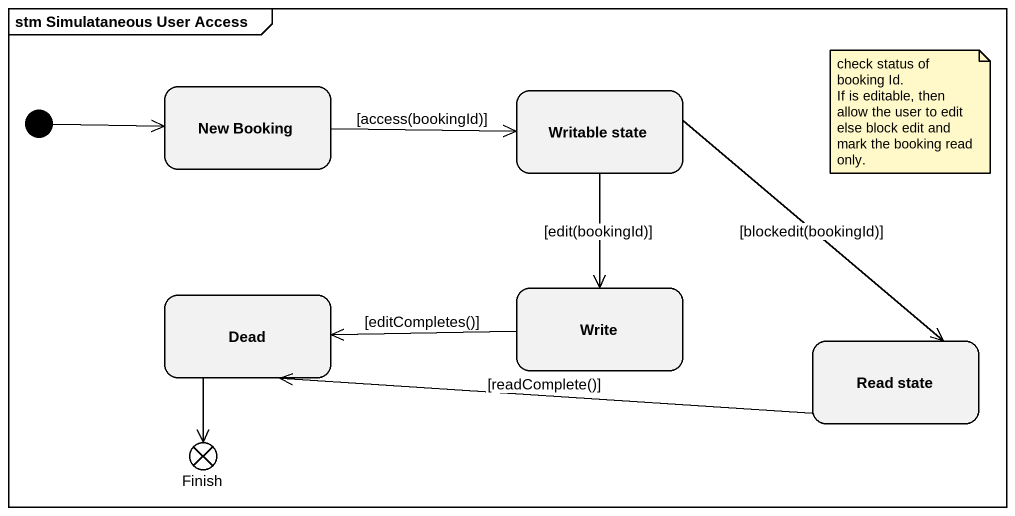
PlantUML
@startuml
mainframe stm Simulataneous User Access
hide empty description
state "New Booking" as New_Booking
state "Writable state" as Writable_state
state Dead
state Write
state "Read state" as Read_state
state Finish <<choice>>
[*] -right-> New_Booking
New_Booking -right-> Writable_state : [access(bookingId)]
Writable_state --> Write : [edit(bookingId)]
Writable_state --> Read_state : [blockedit(bookingId)]
Dead --> Finish
Write -left-> Dead : [editCompletes()]
Read_state -left-> Dead : [readComplete()]
note as N1
  check status of booking Id.
  If is editable, then allow the user to edit
  else block edit and mark the booking read only.
end note
@enduml
